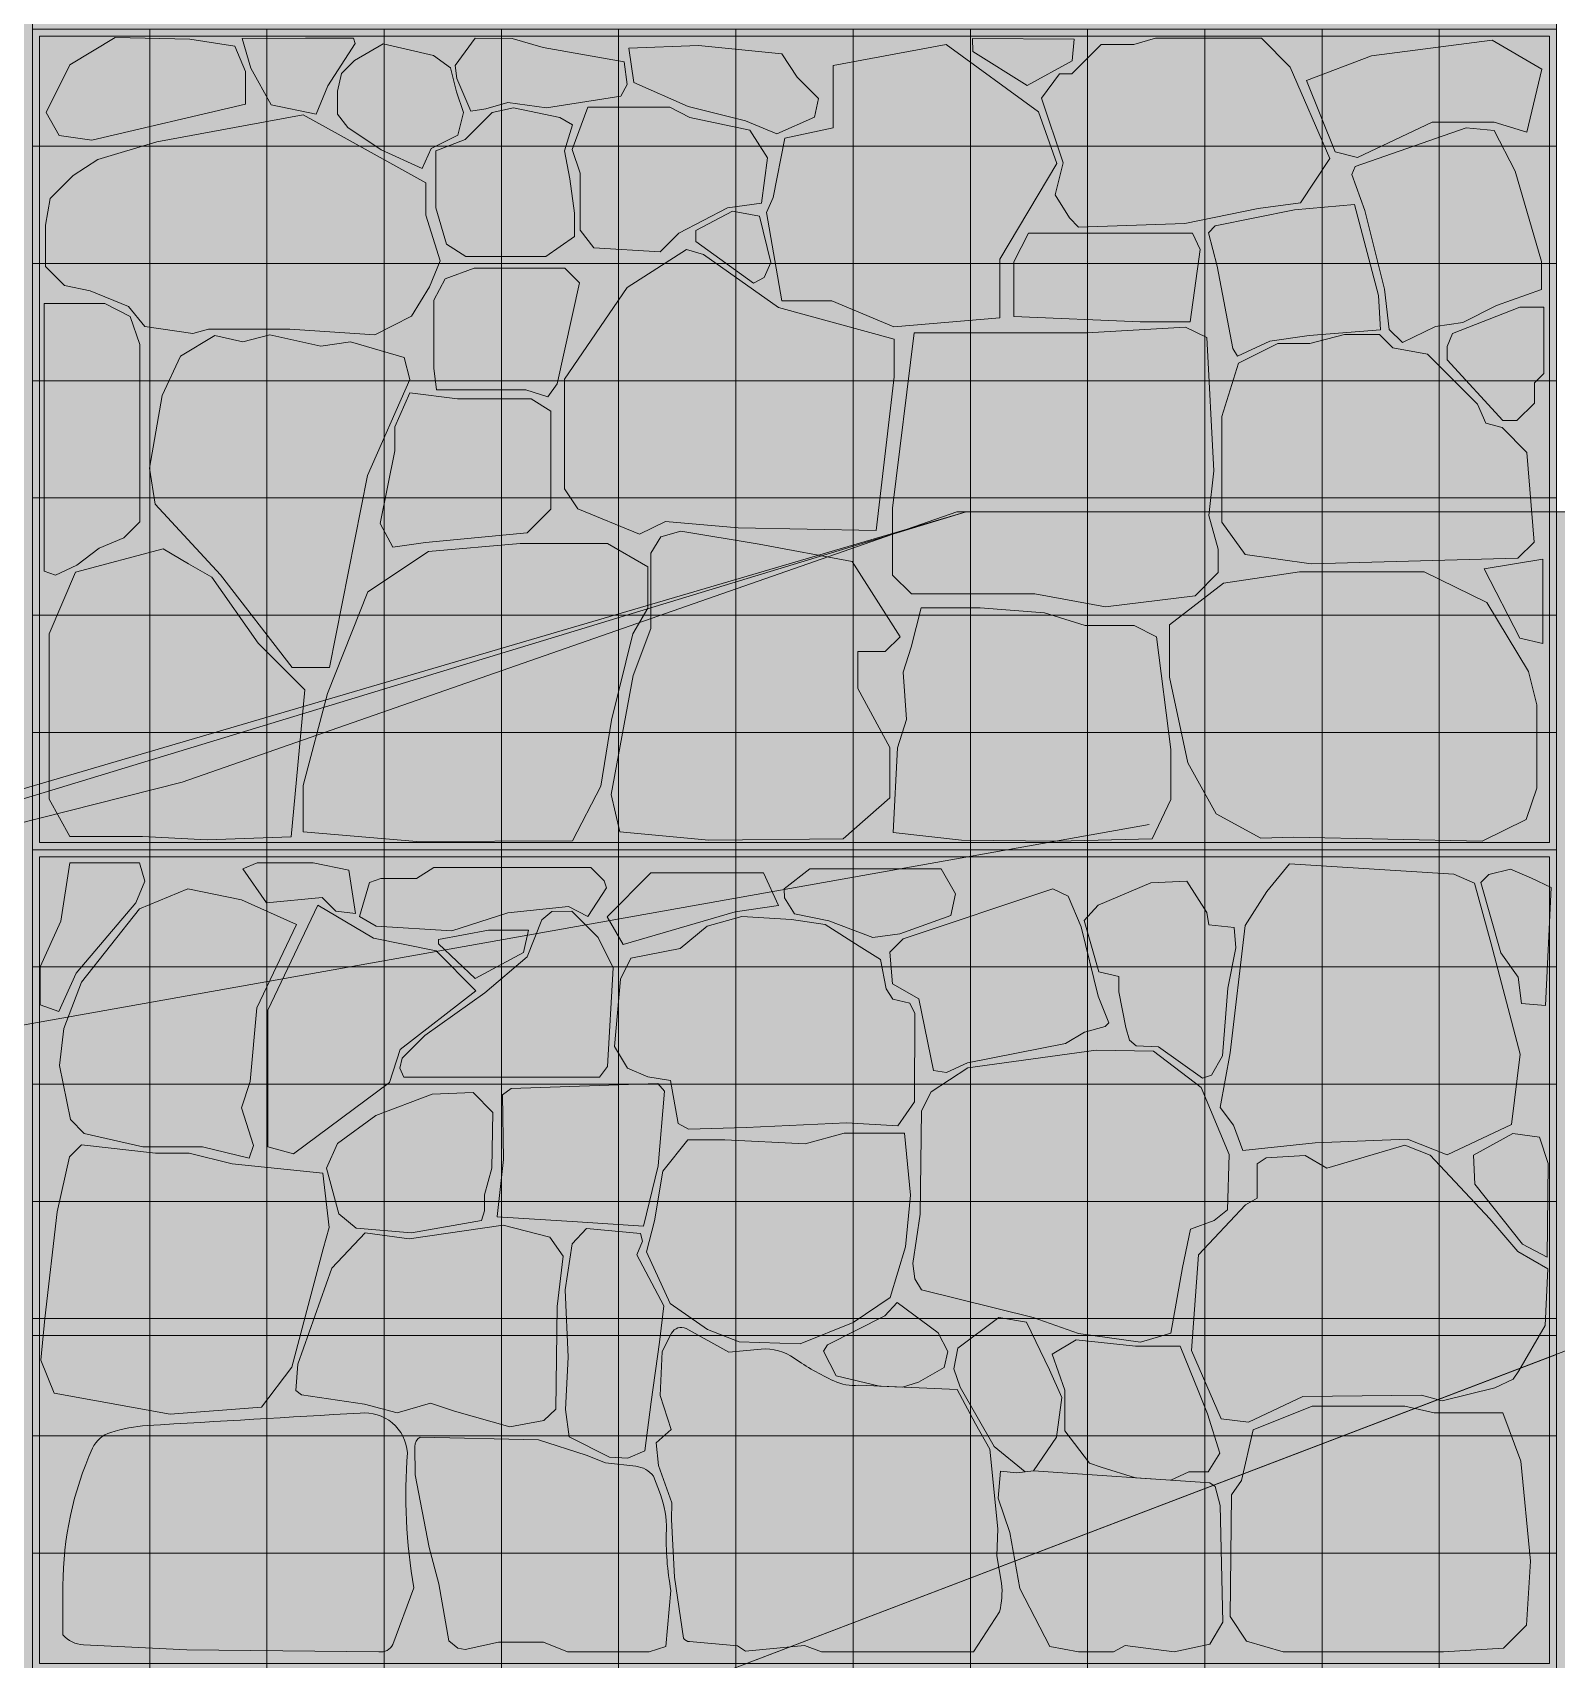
# Model space of a CAD drawing. Header units: centimetres. Extents: x -4381 to 5639, y -3920 to 4826.
# Drawn here: x 5.941 to 6.791, y 25.002 to 25.909 of the extents above; entities that cross this region are included whole.
import ezdxf
from ezdxf.xclip import XClip

# ---------------------------------------------------------------- set-up
doc = ezdxf.new("R2010")
doc.units = ezdxf.units.CM
doc.header["$MEASUREMENT"] = 0
doc.header["$XCLIPFRAME"] = 0
doc.linetypes.add('Traits', pattern=[0.217778, 0.15, -0.067778])
for name, color, linetype, lineweight in [('0- SITE_Pen_No__1', 7, 'Continuous', 5), ('00- NIVEAUX_Pen_No__20', 1, 'Continuous', 5), ('0_Pen_No__1', 7, 'Continuous', 5), ('0_Pen_No__2', 8, 'Continuous', 5), ('Mur de clôture_Pen_No__1', 7, 'Continuous', 5), ('net_Pen_No__1', 7, 'Continuous', 5)]:
    doc.layers.add(name, color=color, linetype=linetype, lineweight=lineweight)
for name, color, linetype, lineweight, true_color in [('0- SITE_Pen_No__180', 7, 'Continuous', 5, 0xe2e3c6), ('0_Pen_No__254', 7, 'Continuous', 13, 0xe8e8e8), ('cad-block.com_Pen_No__62', 7, 'Continuous', 5, 0xaaaaaa)]:
    doc.layers.add(name, color=color, linetype=linetype, lineweight=lineweight, true_color=true_color)
doc.layers.add('Drawing & Figure', color=7, linetype='Continuous')
doc.layers.add('Mur de clôture', color=7, linetype='Continuous')

# ---------------------------------------------------------------- blocks, each defined once
blk = doc.blocks.new('Drawing_8_8', base_point=(-322.57542, 32.20361))
at = {"layer": '0- SITE_Pen_No__180', "linetype": 'Continuous', "lineweight": 0, "ltscale": 10, "true_color": 0x383831}
blk.add_hatch(color=250, dxfattribs=at).paths.add_polyline_path([(5.22337, 25.26018), (5.09104, 25.21059), (5.09104, 23.6254), (12.31205, 23.6254), (12.31205, 28.67652), (12.25976, 28.64196), (11.96683, 28.48139), (11.39304, 28.14196), (11.31169, 28.09094), (11.23966, 28.04557), (10.60436, 27.64196), (10.56892, 27.61815), (9.87945, 27.14196), (9.84099, 27.11764), (9.75192, 27.06215), (9.27642, 26.76104), (9.08477, 26.64196), (8.46004, 26.21171), (8.36208, 26.14196), (7.84751, 25.7033), (7.77959, 25.64196), (7.34699, 25.64196), (7.23825, 25.64196), (6.96378, 25.64196), (6.68444, 25.64196), (6.67204, 25.64196), (6.6669, 25.64196), (6.66356, 25.64196), (6.58534, 25.64196), (6.56804, 25.64196), (6.555, 25.64196), (6.54522, 25.64196), (6.4809, 25.64196), (6.4669, 25.64196), (6.45658, 25.64196), (6.02453, 25.49112), (5.8971, 25.45906), (5.77821, 25.42799), (5.66745, 25.39786), (5.56446, 25.36864), (5.46889, 25.34029), (5.38039, 25.31279)])
at = {"layer": '0_Pen_No__1', "linetype": 'Continuous', "lineweight": 0, "ltscale": 10, "true_color": 0x000000}
blk.add_hatch(color=18, dxfattribs=at).paths.add_polyline_path([(1, 23.6254), (50.7464, 23.6254), (50.7464, 40.79499), (49.06665, 40.52338), (48.34513, 40.22988), (47.18822, 39.70474), (47.18822, 32.20924), (46.88259, 31.90361), (46.88259, 33.47682), (45.81894, 32.8561), (44.15813, 32.64196), (43.69637, 32.45197), (43.46653, 32.44208), (43.11582, 32.44196), (41.59699, 32.22515), (41.16927, 32.14196), (33.81205, 32.14196), (33.81205, 28.60361), (18.91205, 28.60361), (18.91205, 30.30361), (13.41205, 30.30361), (13.41205, 27.40361), (13.11205, 27.10361), (13.11205, 30.90018), (12.61205, 30.90018), (12.61205, 28.58516), (12.61205, 27.40361), (12.31205, 27.10361), (12.31205, 28.49477), (12.31205, 28.58516), (12.31205, 28.67652), (12.25976, 28.64196), (11.96896, 28.48256), (11.39304, 28.14196), (10.60514, 27.64246), (9.87945, 27.14196), (9.08477, 26.64196), (8.3601, 26.14215), (7.77722, 25.64196), (6.46174, 25.64196), (5.39104, 25.3161), (5.08698, 25.23928), (1, 25.24477)])
at = {"layer": '0_Pen_No__1', "linetype": 'Continuous', "lineweight": 0, "ltscale": 10, "true_color": 0xffffff}
blk.add_hatch(color=7, dxfattribs=at).paths.add_polyline_path([(6.79104, 28.80361), (5.94104, 28.80361), (5.94104, 25.18252), (6.79104, 25.18252)])
at = {"layer": '0_Pen_No__2', "linetype": 'Continuous', "ltscale": 10}
blk.add_hatch(color=256, dxfattribs=at).paths.add_polyline_path([(5.09104, 24.5235), (6.79104, 25.17206), (6.79104, 25.64196), (6.46174, 25.64196), (5.09104, 25.23928), (5.09104, 25.05865), (5.09104, 24.63889)])
at = {"layer": '0_Pen_No__254', "linetype": 'Continuous', "ltscale": 10}
for points in [[(6.05987, 25.86931), (6.05987, 25.8875), (6.0539, 25.90168), (6.02883, 25.90551), (5.98719, 25.90642), (5.96193, 25.89126), (5.94857, 25.86469), (5.95581, 25.85179), (5.9742, 25.84924)], [(6.07409, 25.86885), (6.0992, 25.8638), (6.10583, 25.87958), (6.12104, 25.90305), (6.12013, 25.90616), (6.09332, 25.90603), (6.05804, 25.90591), (6.06284, 25.88928)], [(6.17777, 25.88354), (6.18548, 25.8654), (6.19391, 25.86667), (6.20609, 25.87024), (6.22764, 25.86731), (6.26915, 25.87384), (6.27276, 25.88022), (6.27102, 25.89287), (6.22594, 25.90097), (6.20865, 25.906), (6.18794, 25.90615), (6.17674, 25.89094)], [(6.4654, 25.90582), (6.46554, 25.89859), (6.49587, 25.87966), (6.52097, 25.89352), (6.52202, 25.90557)], [(6.52453, 25.80078), (6.58378, 25.8028), (6.62473, 25.81101), (6.64834, 25.81428), (6.66465, 25.83906), (6.64258, 25.88996), (6.62648, 25.90606), (6.56738, 25.90606), (6.55539, 25.90251), (6.537, 25.90251), (6.52078, 25.88629), (6.51382, 25.88629), (6.50385, 25.87263), (6.51588, 25.83662), (6.51146, 25.81878), (6.51936, 25.80595)], [(6.68005, 25.83963), (6.7217, 25.85919), (6.7563, 25.85919), (6.77451, 25.85376), (6.78295, 25.88872), (6.7551, 25.905), (6.68786, 25.89622), (6.65157, 25.88256), (6.66759, 25.84268)], [(6.13655, 25.90286), (6.12055, 25.89361), (6.11338, 25.88644), (6.11118, 25.87651), (6.11118, 25.86379), (6.11686, 25.8563), (6.13552, 25.84384), (6.15836, 25.83341), (6.16335, 25.84461), (6.17821, 25.85193), (6.18144, 25.86462), (6.17749, 25.87621), (6.17419, 25.8896), (6.16473, 25.8964)], [(6.27357, 25.90051), (6.2765, 25.8814), (6.30676, 25.86796), (6.33869, 25.86), (6.3561, 25.85273), (6.37722, 25.86204), (6.37942, 25.87249), (6.36753, 25.88439), (6.359, 25.89734), (6.31258, 25.90199)], [(6.35889, 25.75959), (6.38678, 25.75959), (6.42149, 25.74512), (6.48058, 25.7502), (6.48058, 25.78285), (6.51237, 25.83618), (6.50222, 25.86496), (6.45067, 25.90256), (6.38753, 25.89082), (6.38758, 25.85601), (6.36065, 25.85034), (6.35412, 25.81732), (6.35039, 25.80878)], [(5.94821, 25.80181), (5.94821, 25.77879), (5.95893, 25.76807), (5.97321, 25.76511), (5.9946, 25.75644), (6.00364, 25.74523), (6.03045, 25.7413), (6.03928, 25.7439), (6.0845, 25.7439), (6.13199, 25.7406), (6.15237, 25.7511), (6.16237, 25.76745), (6.16846, 25.78191), (6.16037, 25.80735), (6.16037, 25.82539), (6.0919, 25.86343), (6.01046, 25.84829), (5.97737, 25.83835), (5.96373, 25.82955), (5.95082, 25.81664)], [(6.16599, 25.84327), (6.16599, 25.81152), (6.17196, 25.79112), (6.18281, 25.78441), (6.2274, 25.78441), (6.24339, 25.79558), (6.24339, 25.80849), (6.24075, 25.82773), (6.23777, 25.84333), (6.24221, 25.85769), (6.23507, 25.86185), (6.20929, 25.86733), (6.19739, 25.86473), (6.18231, 25.84964)], [(6.24196, 25.84408), (6.24654, 25.83081), (6.24654, 25.79908), (6.25403, 25.78911), (6.2912, 25.78696), (6.30153, 25.79729), (6.32868, 25.81145), (6.3477, 25.81399), (6.35099, 25.83945), (6.34112, 25.85471), (6.30758, 25.86182), (6.29658, 25.86765), (6.25078, 25.86765)], [(6.69781, 25.74354), (6.70525, 25.73645), (6.7235, 25.74528), (6.73885, 25.74759), (6.75754, 25.75695), (6.78273, 25.7659), (6.78273, 25.78148), (6.76794, 25.83193), (6.75634, 25.85453), (6.74059, 25.85608), (6.67881, 25.8345), (6.67686, 25.83007), (6.68411, 25.80992), (6.69519, 25.76619)], [(6.31102, 25.79261), (6.34314, 25.76939), (6.34908, 25.77255), (6.35288, 25.78097), (6.34658, 25.80674), (6.33137, 25.8097), (6.31102, 25.79892)], [(6.61051, 25.73297), (6.61311, 25.72876), (6.63118, 25.73714), (6.65302, 25.74025), (6.69288, 25.74338), (6.69177, 25.76265), (6.67832, 25.81326), (6.64494, 25.81031), (6.6007, 25.8014), (6.59689, 25.79759), (6.60172, 25.77888)], [(6.48833, 25.75093), (6.55875, 25.74795), (6.58674, 25.74795), (6.59222, 25.78815), (6.58801, 25.79739), (6.49662, 25.79739), (6.48833, 25.78144)], [(6.33459, 25.63293), (6.41154, 25.63145), (6.42163, 25.71714), (6.42163, 25.73818), (6.3571, 25.75596), (6.31528, 25.78547), (6.30571, 25.78826), (6.27272, 25.76706), (6.23767, 25.71589), (6.23767, 25.65468), (6.24511, 25.64363), (6.27958, 25.6294), (6.29405, 25.63662)], [(6.1664, 25.70993), (6.21625, 25.70993), (6.22855, 25.70598), (6.23357, 25.71336), (6.24611, 25.76968), (6.23801, 25.77778), (6.18742, 25.77778), (6.17121, 25.77186), (6.16486, 25.76003), (6.16486, 25.72201)], [(5.94749, 25.60893), (5.9538, 25.60663), (5.96572, 25.61212), (5.97829, 25.62167), (5.99201, 25.62751), (6.00088, 25.63638), (6.00088, 25.73533), (5.99556, 25.75087), (5.98135, 25.75803), (5.94749, 25.75803)], [(6.73006, 25.72677), (6.76117, 25.69287), (6.76899, 25.69287), (6.77873, 25.70261), (6.77873, 25.71379), (6.78394, 25.71899), (6.78394, 25.75611), (6.77068, 25.75611), (6.73298, 25.74144), (6.73006, 25.73415)], [(6.42072, 25.60656), (6.43125, 25.59622), (6.50006, 25.59622), (6.53955, 25.58896), (6.58953, 25.59516), (6.6024, 25.60803), (6.6024, 25.62112), (6.59714, 25.63992), (6.59989, 25.66484), (6.596, 25.73921), (6.58415, 25.74501), (6.52917, 25.74175), (6.43286, 25.74175), (6.42072, 25.64393)], [(6.00947, 25.64624), (6.0458, 25.60671), (6.08589, 25.55505), (6.10676, 25.55505), (6.1279, 25.6622), (6.15148, 25.71569), (6.1484, 25.72809), (6.1184, 25.73683), (6.10178, 25.73435), (6.07335, 25.74065), (6.05834, 25.73672), (6.04266, 25.74035), (6.02352, 25.7287), (6.01342, 25.7069), (6.00631, 25.66627)], [(6.65422, 25.61292), (6.76955, 25.61606), (6.77857, 25.62508), (6.77448, 25.67511), (6.76068, 25.68891), (6.75166, 25.69141), (6.74696, 25.70204), (6.71906, 25.72993), (6.6997, 25.73343), (6.69235, 25.74078), (6.67283, 25.74078), (6.6535, 25.73581), (6.63564, 25.73581), (6.61364, 25.72479), (6.60431, 25.69508), (6.60431, 25.63625), (6.6175, 25.61822)], [(6.14196, 25.6223), (6.1602, 25.62474), (6.21694, 25.63024), (6.23012, 25.64342), (6.23012, 25.69808), (6.2192, 25.70487), (6.1781, 25.70487), (6.15146, 25.7083), (6.14307, 25.68926), (6.14307, 25.67599), (6.13494, 25.6355)], [(6.09201, 25.46344), (6.15545, 25.45805), (6.24225, 25.4584), (6.258, 25.48889), (6.26388, 25.52572), (6.27593, 25.57385), (6.28422, 25.58827), (6.28422, 25.61132), (6.26168, 25.6243), (6.21295, 25.6243), (6.16192, 25.61972), (6.12798, 25.59735), (6.10552, 25.54069), (6.09201, 25.48924)], [(6.26377, 25.48425), (6.26856, 25.46338), (6.31831, 25.45888), (6.3931, 25.45962), (6.41913, 25.48241), (6.41913, 25.51047), (6.40139, 25.54332), (6.40139, 25.56401), (6.41664, 25.56401), (6.4249, 25.57227), (6.39827, 25.61428), (6.34641, 25.62396), (6.30264, 25.63116), (6.29148, 25.62804), (6.28599, 25.61897), (6.28599, 25.57692), (6.27598, 25.5507)], [(5.95035, 25.57387), (5.95035, 25.4816), (5.96184, 25.46085), (6.00231, 25.46085), (6.03847, 25.45898), (6.08523, 25.46076), (6.093, 25.54261), (6.0669, 25.56871), (6.04097, 25.6055), (6.0139, 25.62133), (5.96509, 25.60832)], [(6.75067, 25.61007), (6.7707, 25.57149), (6.7834, 25.56852), (6.7834, 25.61547)], [(6.74964, 25.45831), (6.77414, 25.47031), (6.78016, 25.48786), (6.78016, 25.53427), (6.77545, 25.55293), (6.7522, 25.59137), (6.71716, 25.60846), (6.64779, 25.60846), (6.60533, 25.60211), (6.57515, 25.57886), (6.57515, 25.54982), (6.58539, 25.50195), (6.60119, 25.47348), (6.62617, 25.46001), (6.64441, 25.46041)], [(6.4211, 25.46314), (6.45914, 25.45884), (6.51273, 25.45822), (6.56562, 25.4596), (6.57595, 25.48158), (6.57595, 25.50933), (6.56804, 25.5723), (6.5555, 25.57855), (6.52816, 25.57855), (6.5054, 25.58568), (6.46964, 25.58834), (6.43661, 25.58834), (6.4311, 25.56649), (6.42673, 25.55248), (6.42849, 25.52605), (6.42358, 25.51039)], [(5.95562, 25.36331), (5.96544, 25.38456), (5.99858, 25.42394), (6.00375, 25.43592), (6.00061, 25.44623), (5.96186, 25.44623), (5.95685, 25.41369), (5.94525, 25.38811), (5.94525, 25.36691)], [(6.07161, 25.42381), (6.1026, 25.42685), (6.11027, 25.41918), (6.12113, 25.41784), (6.11753, 25.44213), (6.09766, 25.44623), (6.06627, 25.44623), (6.05831, 25.4428)], [(6.12903, 25.4353), (6.12336, 25.4162), (6.13271, 25.41085), (6.17497, 25.40819), (6.20623, 25.41839), (6.23992, 25.42181), (6.25085, 25.41617), (6.26115, 25.43223), (6.25994, 25.43614), (6.25241, 25.44367), (6.16487, 25.44367), (6.15515, 25.43749), (6.13538, 25.43749)], [(6.4532, 25.41679), (6.4559, 25.42887), (6.44779, 25.44278), (6.37461, 25.44278), (6.3603, 25.43175), (6.36051, 25.4266), (6.36596, 25.41765), (6.38518, 25.41377), (6.40976, 25.40458), (6.42477, 25.40662)], [(6.61612, 25.28568), (6.65643, 25.28995), (6.70801, 25.29211), (6.73012, 25.28329), (6.76605, 25.30021), (6.77085, 25.33952), (6.75459, 25.40101), (6.7453, 25.4349), (6.73381, 25.43987), (6.64216, 25.44563), (6.62957, 25.43027), (6.61733, 25.4113), (6.60897, 25.34016), (6.60355, 25.30971), (6.61098, 25.29984)], [(6.78488, 25.36668), (6.78811, 25.43235), (6.77704, 25.43754), (6.76536, 25.44256), (6.75335, 25.43962), (6.74892, 25.4352), (6.75996, 25.39608), (6.7696, 25.3824), (6.77158, 25.36767)], [(6.27052, 25.40063), (6.33291, 25.41887), (6.35712, 25.42235), (6.34877, 25.4406), (6.28582, 25.4406), (6.2616, 25.4161)], [(6.55296, 25.34722), (6.55665, 25.34412), (6.56914, 25.34348), (6.59354, 25.32611), (6.59868, 25.32784), (6.60482, 25.33855), (6.60776, 25.37624), (6.61223, 25.39887), (6.61119, 25.4101), (6.59709, 25.41159), (6.59602, 25.41844), (6.58484, 25.43599), (6.56488, 25.43499), (6.53547, 25.4225), (6.52764, 25.41401), (6.53572, 25.38536), (6.54703, 25.38278), (6.54703, 25.37421), (6.55091, 25.35427)], [(6.06189, 25.28147), (6.06431, 25.2886), (6.05764, 25.3096), (6.06247, 25.32431), (6.06606, 25.36525), (6.08824, 25.4117), (6.05752, 25.42557), (6.02765, 25.43166), (6.00072, 25.42053), (5.96832, 25.37955), (5.95851, 25.35379), (5.95603, 25.33309), (5.96224, 25.30297), (5.96992, 25.2953), (6.00252, 25.28781), (6.03591, 25.28781)], [(6.44361, 25.33031), (6.45073, 25.32932), (6.46249, 25.3346), (6.5172, 25.34542), (6.52782, 25.35175), (6.53926, 25.35492), (6.54135, 25.35693), (6.53539, 25.37183), (6.52588, 25.41054), (6.51867, 25.42757), (6.51016, 25.4316), (6.42664, 25.40389), (6.41918, 25.39642), (6.42075, 25.37877), (6.43541, 25.37037)], [(6.10023, 25.42256), (6.07234, 25.36409), (6.07234, 25.28781), (6.08658, 25.28392), (6.14011, 25.32361), (6.1461, 25.3421), (6.18833, 25.37487), (6.16612, 25.39708), (6.13119, 25.4042)], [(6.23069, 25.41912), (6.22502, 25.41433), (6.21688, 25.39382), (6.19324, 25.37375), (6.1598, 25.34981), (6.14725, 25.33726), (6.14597, 25.33175), (6.14821, 25.32671), (6.25723, 25.32671), (6.2618, 25.33251), (6.26493, 25.3877), (6.25659, 25.40454), (6.24182, 25.41931)], [(6.29694, 25.32487), (6.30107, 25.30078), (6.30686, 25.29771), (6.33912, 25.29867), (6.39512, 25.30124), (6.42369, 25.29943), (6.43299, 25.31298), (6.43311, 25.36222), (6.43039, 25.3679), (6.42081, 25.37024), (6.41716, 25.37599), (6.41408, 25.39228), (6.4022, 25.3998), (6.38319, 25.41182), (6.36429, 25.41454), (6.3367, 25.41616), (6.31733, 25.4108), (6.30219, 25.39833), (6.27479, 25.3931), (6.26908, 25.38129), (6.26571, 25.34369), (6.27283, 25.33162), (6.28425, 25.32676)], [(6.16755, 25.40098), (6.18793, 25.38167), (6.2149, 25.39609), (6.21767, 25.40869), (6.1953, 25.40869), (6.16755, 25.40344)], [(6.43687, 25.20804), (6.49925, 25.19261), (6.52451, 25.18365), (6.55908, 25.17894), (6.57595, 25.18394), (6.58254, 25.22043), (6.58692, 25.24181), (6.60017, 25.24666), (6.60747, 25.25259), (6.60853, 25.28347), (6.59286, 25.32086), (6.56635, 25.34113), (6.53422, 25.34168), (6.46273, 25.33177), (6.44223, 25.31838), (6.43683, 25.30791), (6.43604, 25.25022), (6.43212, 25.22266), (6.43311, 25.21425)], [(6.12149, 25.24246), (6.15249, 25.23985), (6.19153, 25.24674), (6.19317, 25.25208), (6.1932, 25.26107), (6.19723, 25.27581), (6.19787, 25.30694), (6.18672, 25.3181), (6.16403, 25.31725), (6.13249, 25.30536), (6.11121, 25.2896), (6.10495, 25.27588), (6.11186, 25.25047)], [(6.20021, 25.24892), (6.24493, 25.24588), (6.2819, 25.24346), (6.29008, 25.27721), (6.29352, 25.31886), (6.28972, 25.32318), (6.20797, 25.3204), (6.20318, 25.31686), (6.20369, 25.28076)], [(5.95315, 25.1505), (6.01776, 25.13873), (6.0688, 25.1427), (6.08575, 25.16489), (6.10323, 25.23086), (6.10649, 25.24289), (6.10302, 25.27319), (6.05233, 25.27838), (6.02842, 25.28418), (6.00962, 25.28418), (5.96836, 25.28887), (5.96171, 25.28222), (5.95479, 25.25158), (5.94781, 25.19197), (5.94571, 25.16884)], [(6.28348, 25.22918), (6.29672, 25.20044), (6.31753, 25.18587), (6.33512, 25.17905), (6.36916, 25.17792), (6.3988, 25.18986), (6.41943, 25.20369), (6.42797, 25.23194), (6.43067, 25.26078), (6.42744, 25.29535), (6.39372, 25.29535), (6.37202, 25.28949), (6.32709, 25.29163), (6.30646, 25.29163), (6.29256, 25.27422), (6.288, 25.24651)], [(6.604, 25.13617), (6.61926, 25.13419), (6.64964, 25.14856), (6.71577, 25.14937), (6.7272, 25.14616), (6.75672, 25.1533), (6.76681, 25.15819), (6.76999, 25.16289), (6.78476, 25.18818), (6.78627, 25.21972), (6.76956, 25.22947), (6.75392, 25.24759), (6.72057, 25.28315), (6.70643, 25.28874), (6.6629, 25.27592), (6.65095, 25.28294), (6.62908, 25.28173), (6.62416, 25.27826), (6.62416, 25.25921), (6.61766, 25.25553), (6.59135, 25.22748), (6.58747, 25.17429)], [(6.7447, 25.2832), (6.74555, 25.26699), (6.77209, 25.23353), (6.78588, 25.22622), (6.78649, 25.27848), (6.78166, 25.29324), (6.76671, 25.29518)], [(6.08783, 25.15191), (6.09105, 25.14946), (6.12626, 25.14423), (6.1444, 25.1395), (6.16301, 25.14477), (6.17638, 25.14043), (6.20725, 25.13155), (6.22627, 25.13525), (6.23296, 25.14156), (6.23358, 25.19875), (6.23699, 25.22682), (6.22959, 25.2375), (6.20348, 25.24403), (6.15113, 25.23646), (6.12651, 25.23977), (6.10794, 25.22008), (6.08896, 25.16654)], [(6.26291, 25.11474), (6.27313, 25.11417), (6.28262, 25.11833), (6.28601, 25.14551), (6.29073, 25.17883), (6.29311, 25.19908), (6.27817, 25.22764), (6.28117, 25.23523), (6.28018, 25.23949), (6.25007, 25.24216), (6.24198, 25.23361), (6.23819, 25.20813), (6.23979, 25.17047), (6.23836, 25.14126), (6.24037, 25.12611)], [(6.38937, 25.16003), (6.41341, 25.15434), (6.42628, 25.15379), (6.43529, 25.15656), (6.4495, 25.16474), (6.45157, 25.17358), (6.44617, 25.18408), (6.42329, 25.20098), (6.41634, 25.19347), (6.38438, 25.17741), (6.38226, 25.17393)], [(6.45496, 25.16397), (6.45852, 25.15371), (6.47746, 25.1206), (6.49473, 25.10654), (6.49942, 25.10708), (6.51226, 25.12591), (6.5152, 25.14801), (6.50836, 25.16334), (6.49541, 25.19003), (6.48008, 25.19264), (6.45709, 25.17557)], [(6.33874, 25.00662), (6.37154, 25.0097), (6.38114, 25.00612), (6.46594, 25.00612), (6.48046, 25.02845, 0.078557), (6.48159, 25.04443), (6.47881, 25.05979), (6.47947, 25.07469), (6.47494, 25.11917), (6.46695, 25.13326), (6.45668, 25.15249), (6.40177, 25.15484, -0.129508), (6.38801, 25.15722, -0.047136), (6.36594, 25.16994, 0.178869), (6.3474, 25.17494), (6.32944, 25.1733), (6.30554, 25.1865, 0.402294), (6.29752, 25.18383), (6.29217, 25.17367), (6.29114, 25.14906), (6.29718, 25.13018), (6.28892, 25.12273), (6.29021, 25.11001), (6.29765, 25.08927), (6.29735, 25.07992), (6.29915, 25.0478), (6.30414, 25.01385, 0.271244), (6.30752, 25.01187), (6.33419, 25.00945)], [(6.537, 25.10916), (6.55617, 25.10323), (6.57599, 25.10189), (6.58607, 25.10653), (6.59675, 25.10653), (6.60327, 25.11689), (6.59646, 25.13888), (6.59157, 25.15091), (6.58114, 25.17655), (6.5563, 25.17655), (6.52317, 25.18019), (6.50983, 25.17209), (6.51674, 25.1521), (6.51674, 25.12949), (6.53056, 25.1114)], [(6.63868, 25.00612), (6.67853, 25.00612), (6.72801, 25.00612), (6.76152, 25.00828), (6.77426, 25.02102), (6.77655, 25.05676), (6.77121, 25.11258), (6.7611, 25.13942), (6.72276, 25.13942), (6.7064, 25.1432), (6.65483, 25.1432), (6.62187, 25.13006), (6.61527, 25.10165), (6.6097, 25.09364), (6.60908, 25.02586), (6.61814, 25.01213)], [(5.95802, 25.01558, 0.202929), (5.96938, 25.01012), (6.02716, 25.00736), (6.13416, 25.00612, 0.315943), (6.14204, 25.01033), (6.15368, 25.04185, -0.062601), (6.15014, 25.11722, 0.423499), (6.12377, 25.1393), (6.00504, 25.13234, 0.056058), (5.98462, 25.12857, 0.216368), (5.97451, 25.11969, 0.106349), (5.95802, 25.04307)], [(6.17318, 25.01222), (6.17824, 25.00812), (6.1823, 25.0075), (6.20095, 25.01158), (6.22597, 25.01158), (6.2395, 25.00612), (6.28492, 25.00612), (6.29422, 25.00922), (6.29715, 25.04028, -0.055011), (6.29456, 25.07409, 0.099308), (6.29127, 25.09386), (6.2874, 25.10407, 0.204724), (6.27753, 25.10965), (6.26056, 25.11153), (6.24987, 25.1158), (6.22334, 25.12431), (6.15723, 25.12593, 0.262334), (6.15434, 25.12068), (6.1545, 25.10492), (6.16228, 25.06433), (6.1677, 25.04417)], [(6.50851, 25.00917), (6.52449, 25.00612), (6.54403, 25.00612), (6.5505, 25.0097), (6.5778, 25.00612), (6.59775, 25.01039), (6.60502, 25.02263), (6.60341, 25.08785), (6.60069, 25.09829), (6.59778, 25.10041), (6.49942, 25.10708), (6.49003, 25.106), (6.48098, 25.10686), (6.47955, 25.09188), (6.48616, 25.07278), (6.49175, 25.04142)]]:
    blk.add_hatch(color=256, dxfattribs=at).paths.add_polyline_path(points)
at = {"layer": 'Mur de clôture', "linetype": 'Continuous', "lineweight": 0, "ltscale": 10, "true_color": 0x000000}
for points in [[(6.79104, 28.80361), (5.94104, 28.80361), (5.94104, 24.76742), (6.79104, 24.76742)], [(5.94104, 28.11431), (5.09104, 28.11431), (5.09104, 24.76742), (5.94104, 24.76742)]]:
    blk.add_hatch(color=18, dxfattribs=at).paths.add_polyline_path(points)
at = {"layer": '0- SITE_Pen_No__1', "linetype": 'Continuous', "ltscale": 10, "flags": 128}
blk.add_lwpolyline([(7.77959, 25.64196), (7.34699, 25.64196), (7.23825, 25.64196), (6.96378, 25.64196), (6.68444, 25.64196), (6.67204, 25.64196), (6.66689, 25.64196), (6.66356, 25.64196), (6.58534, 25.64196), (6.56804, 25.64196), (6.555, 25.64196), (6.54522, 25.64196), (6.4809, 25.64196), (6.4669, 25.64196), (6.45658, 25.64196), (6.02453, 25.49112), (5.8971, 25.45906), (5.77821, 25.42799), (5.66745, 25.39786), (5.56446, 25.36864), (5.46889, 25.34029), (5.38039, 25.31279), (5.22336, 25.26018), (5.09104, 25.21059)], dxfattribs=at)
at = {"layer": '00- NIVEAUX_Pen_No__20', "linetype": 'Traits', "ltscale": 10, "flags": 128}
blk.add_lwpolyline([(5.08698, 25.20474), (9.75028, 26.03463), (16.46405, 28.02797), (33.81205, 32.14196), (41.39165, 34.14196), (47.18822, 36.70474)], dxfattribs=at)
at = {"layer": '0_Pen_No__1', "linetype": 'Continuous', "ltscale": 10}
for p, q in [((5.94104, 28.80361), (5.94104, 25.18252)), ((6.79104, 25.18252), (6.79104, 28.80361)), ((5.09104, 25.23928), (6.46174, 25.64196)), ((5.39104, 25.3161), (6.46174, 25.64196)), ((6.46174, 25.64196), (7.77722, 25.64196)), ((6.46174, 25.64196), (6.79104, 25.64196)), ((6.79104, 25.64196), (6.79104, 25.17206)), ((5.94104, 25.18252), (6.79104, 25.18252)), ((6.79104, 25.17206), (5.09104, 24.5235))]:
    blk.add_line(p, q, dxfattribs=at)
at = {"layer": 'cad-block.com_Pen_No__62', "linetype": 'Continuous', "ltscale": 10, "flags": 128}
for points in [[(6.05987, 25.86931), (6.05987, 25.8875), (6.0539, 25.90168), (6.02883, 25.90551), (5.98719, 25.90642), (5.96193, 25.89126), (5.94857, 25.86469), (5.95581, 25.85179), (5.9742, 25.84924), (6.05987, 25.86931)], [(6.07409, 25.86885), (6.06284, 25.88928), (6.05804, 25.90591), (6.09332, 25.90603), (6.12013, 25.90616), (6.12104, 25.90305), (6.10583, 25.87958), (6.0992, 25.8638), (6.07409, 25.86885)], [(6.17777, 25.88354), (6.18548, 25.8654), (6.19391, 25.86667), (6.20609, 25.87024), (6.22764, 25.86731), (6.26915, 25.87384), (6.27276, 25.88022), (6.27102, 25.89287), (6.22594, 25.90097), (6.20865, 25.906), (6.18794, 25.90615), (6.17674, 25.89094), (6.17777, 25.88354)], [(6.4654, 25.90582), (6.46554, 25.89859), (6.49587, 25.87966), (6.52097, 25.89352), (6.52202, 25.90557), (6.4654, 25.90582)], [(6.52453, 25.80078), (6.51936, 25.80595), (6.51146, 25.81878), (6.51588, 25.83662), (6.50385, 25.87263), (6.51382, 25.88629), (6.52078, 25.88629), (6.537, 25.90251), (6.55539, 25.90251), (6.56738, 25.90606), (6.62648, 25.90606), (6.64258, 25.88996), (6.66465, 25.83906), (6.64834, 25.81428), (6.62473, 25.81101), (6.58378, 25.8028), (6.52453, 25.80078)], [(6.68005, 25.83963), (6.66759, 25.84268), (6.65157, 25.88256), (6.68786, 25.89622), (6.7551, 25.905), (6.78295, 25.88872), (6.77451, 25.85376), (6.7563, 25.85919), (6.7217, 25.85919), (6.68005, 25.83963)], [(6.13655, 25.90286), (6.16473, 25.8964), (6.17419, 25.8896), (6.17749, 25.87621), (6.18144, 25.86462), (6.17821, 25.85193), (6.16335, 25.84461), (6.15836, 25.83341), (6.13552, 25.84384), (6.11686, 25.8563), (6.11118, 25.86379), (6.11118, 25.87651), (6.11338, 25.88644), (6.12055, 25.89361), (6.13655, 25.90286)], [(6.27357, 25.90051), (6.2765, 25.8814), (6.30676, 25.86796), (6.33869, 25.86), (6.3561, 25.85273), (6.37722, 25.86204), (6.37942, 25.87249), (6.36753, 25.88439), (6.359, 25.89734), (6.31258, 25.90199), (6.27357, 25.90051)], [(6.35889, 25.75959), (6.38678, 25.75959), (6.42149, 25.74512), (6.48058, 25.7502), (6.48058, 25.78285), (6.51237, 25.83618), (6.50222, 25.86496), (6.45067, 25.90256), (6.38753, 25.89082), (6.38758, 25.85601), (6.36065, 25.85034), (6.35412, 25.81732), (6.35039, 25.80878), (6.35889, 25.75959)], [(6.13199, 25.7406), (6.15237, 25.7511), (6.16237, 25.76745), (6.16846, 25.78191), (6.16037, 25.80735), (6.16037, 25.82539), (6.11321, 25.85159), (6.0919, 25.86343), (6.01046, 25.84829), (5.97737, 25.83835), (5.96373, 25.82955), (5.95082, 25.81664), (5.94821, 25.80181), (5.94821, 25.77879), (5.95893, 25.76807), (5.97321, 25.76511), (5.9946, 25.75644), (6.00364, 25.74523), (6.03045, 25.7413), (6.03928, 25.7439), (6.0845, 25.7439), (6.13199, 25.7406)], [(6.16599, 25.84327), (6.16599, 25.81152), (6.17196, 25.79112), (6.18281, 25.78441), (6.2274, 25.78441), (6.24339, 25.79558), (6.24339, 25.80849), (6.24075, 25.82773), (6.23777, 25.84333), (6.24221, 25.85769), (6.23507, 25.86185), (6.20929, 25.86733), (6.19739, 25.86473), (6.18231, 25.84964), (6.16599, 25.84327)], [(6.24654, 25.79908), (6.24654, 25.81321), (6.24654, 25.83081), (6.24196, 25.84408), (6.25078, 25.86765), (6.29658, 25.86765), (6.30758, 25.86182), (6.34112, 25.85471), (6.35099, 25.83945), (6.3477, 25.81399), (6.32868, 25.81145), (6.30153, 25.79729), (6.2912, 25.78696), (6.25403, 25.78911), (6.24654, 25.79908)], [(6.69781, 25.74354), (6.69519, 25.76619), (6.68411, 25.80992), (6.67686, 25.83007), (6.67881, 25.8345), (6.74059, 25.85608), (6.75634, 25.85453), (6.76794, 25.83193), (6.78273, 25.78148), (6.78273, 25.7659), (6.75754, 25.75695), (6.73885, 25.74759), (6.7235, 25.74528), (6.70525, 25.73645), (6.69781, 25.74354)], [(6.31102, 25.79261), (6.31102, 25.79892), (6.33137, 25.8097), (6.34658, 25.80674), (6.35288, 25.78097), (6.34908, 25.77255), (6.34314, 25.76939), (6.31102, 25.79261)], [(6.61051, 25.73297), (6.60172, 25.77888), (6.59689, 25.79759), (6.6007, 25.8014), (6.64494, 25.81031), (6.67832, 25.81326), (6.69177, 25.76265), (6.69288, 25.74338), (6.65302, 25.74025), (6.63118, 25.73714), (6.61311, 25.72876), (6.61051, 25.73297)], [(6.48833, 25.75093), (6.48833, 25.78144), (6.49662, 25.79739), (6.58801, 25.79739), (6.59222, 25.78815), (6.58674, 25.74795), (6.55875, 25.74795), (6.48833, 25.75093)], [(6.33459, 25.63293), (6.29405, 25.63662), (6.27958, 25.6294), (6.24511, 25.64363), (6.23767, 25.65468), (6.23767, 25.71589), (6.27272, 25.76706), (6.30571, 25.78826), (6.31528, 25.78547), (6.3571, 25.75596), (6.42163, 25.73818), (6.42163, 25.71714), (6.41154, 25.63145), (6.33459, 25.63293)], [(6.1664, 25.70993), (6.21625, 25.70993), (6.22855, 25.70598), (6.23357, 25.71336), (6.24611, 25.76968), (6.23801, 25.77778), (6.18742, 25.77778), (6.17121, 25.77186), (6.16486, 25.76003), (6.16486, 25.72201), (6.1664, 25.70993)], [(5.94749, 25.60893), (5.94749, 25.75803), (5.97685, 25.75803), (5.98135, 25.75803), (5.99556, 25.75087), (6.00088, 25.73533), (6.00088, 25.63638), (5.99201, 25.62751), (5.97829, 25.62167), (5.96572, 25.61212), (5.9538, 25.60663), (5.94749, 25.60893)], [(6.73006, 25.72677), (6.73006, 25.73415), (6.73298, 25.74144), (6.77068, 25.75611), (6.78394, 25.75611), (6.78394, 25.73515), (6.78394, 25.71899), (6.77873, 25.71379), (6.77873, 25.70261), (6.76899, 25.69287), (6.76117, 25.69287), (6.73006, 25.72677)], [(6.42072, 25.60656), (6.42072, 25.64393), (6.43286, 25.74175), (6.45221, 25.74175), (6.52917, 25.74175), (6.58415, 25.74501), (6.596, 25.73921), (6.59989, 25.66484), (6.59714, 25.63992), (6.6024, 25.62112), (6.6024, 25.60803), (6.58953, 25.59516), (6.53955, 25.58896), (6.50006, 25.59622), (6.43125, 25.59622), (6.42072, 25.60656)], [(6.00947, 25.64624), (6.00631, 25.66627), (6.01342, 25.7069), (6.02352, 25.7287), (6.04266, 25.74035), (6.05834, 25.73672), (6.07335, 25.74065), (6.10178, 25.73435), (6.1184, 25.73683), (6.1484, 25.72809), (6.15148, 25.71569), (6.1279, 25.6622), (6.10676, 25.55505), (6.08589, 25.55505), (6.0458, 25.60671), (6.00947, 25.64624)], [(6.65422, 25.61292), (6.6175, 25.61822), (6.60431, 25.63625), (6.60431, 25.69508), (6.61364, 25.72479), (6.63564, 25.73581), (6.6535, 25.73581), (6.67283, 25.74078), (6.69235, 25.74078), (6.6997, 25.73343), (6.71906, 25.72993), (6.74696, 25.70204), (6.75166, 25.69141), (6.76068, 25.68891), (6.77448, 25.67511), (6.77857, 25.62508), (6.76955, 25.61606), (6.65422, 25.61292)], [(6.14196, 25.6223), (6.13494, 25.6355), (6.14307, 25.67599), (6.14307, 25.68926), (6.15146, 25.7083), (6.1781, 25.70487), (6.2192, 25.70487), (6.23012, 25.69808), (6.23012, 25.64342), (6.21694, 25.63024), (6.1602, 25.62474), (6.14196, 25.6223)], [(6.09201, 25.46344), (6.09201, 25.48924), (6.10552, 25.54069), (6.12798, 25.59735), (6.16192, 25.61972), (6.21295, 25.6243), (6.26168, 25.6243), (6.28422, 25.61132), (6.28422, 25.58827), (6.27593, 25.57385), (6.26388, 25.52572), (6.258, 25.48889), (6.24225, 25.4584), (6.15545, 25.45805), (6.09201, 25.46344)], [(6.26377, 25.48425), (6.26856, 25.46338), (6.31831, 25.45888), (6.3931, 25.45962), (6.41913, 25.48241), (6.41913, 25.51047), (6.40139, 25.54332), (6.40139, 25.56401), (6.41664, 25.56401), (6.4249, 25.57227), (6.39827, 25.61428), (6.34641, 25.62396), (6.30264, 25.63116), (6.29148, 25.62804), (6.28599, 25.61897), (6.28599, 25.59672), (6.28599, 25.57692), (6.27598, 25.5507), (6.26377, 25.48425)], [(5.96184, 25.46085), (6.00231, 25.46085), (6.03847, 25.45898), (6.08523, 25.46076), (6.093, 25.54261), (6.0669, 25.56871), (6.04097, 25.6055), (6.02812, 25.61301), (6.0139, 25.62133), (5.96509, 25.60832), (5.95035, 25.57387), (5.95035, 25.4816), (5.96184, 25.46085)], [(6.75067, 25.61007), (6.7707, 25.57149), (6.7834, 25.56852), (6.7834, 25.61547), (6.75067, 25.61007)], [(6.74964, 25.45831), (6.64441, 25.46041), (6.62617, 25.46001), (6.60119, 25.47348), (6.58539, 25.50195), (6.57515, 25.54982), (6.57515, 25.57886), (6.60533, 25.60211), (6.64779, 25.60846), (6.71716, 25.60846), (6.7522, 25.59137), (6.77545, 25.55293), (6.78016, 25.53427), (6.78016, 25.48786), (6.77414, 25.47031), (6.74964, 25.45831)], [(6.4211, 25.46314), (6.42358, 25.51039), (6.42849, 25.52605), (6.42673, 25.55248), (6.4311, 25.56649), (6.43661, 25.58834), (6.46964, 25.58834), (6.5054, 25.58568), (6.52816, 25.57855), (6.5555, 25.57855), (6.56804, 25.5723), (6.57595, 25.50933), (6.57595, 25.48158), (6.56562, 25.4596), (6.51273, 25.45822), (6.45914, 25.45884), (6.4211, 25.46314)], [(5.95562, 25.36331), (5.94525, 25.36691), (5.94525, 25.38811), (5.95685, 25.41369), (5.96186, 25.44623), (6.00061, 25.44623), (6.00375, 25.43592), (5.99858, 25.42394), (5.96544, 25.38456), (5.95562, 25.36331)], [(6.07161, 25.42381), (6.05831, 25.4428), (6.06627, 25.44623), (6.09766, 25.44623), (6.11753, 25.44213), (6.12113, 25.41784), (6.11027, 25.41918), (6.1026, 25.42685), (6.07161, 25.42381)], [(6.12903, 25.4353), (6.12336, 25.4162), (6.13271, 25.41085), (6.17497, 25.40819), (6.20623, 25.41839), (6.23992, 25.42181), (6.25085, 25.41617), (6.26115, 25.43223), (6.25994, 25.43614), (6.25241, 25.44367), (6.16487, 25.44367), (6.15515, 25.43749), (6.13538, 25.43749), (6.12903, 25.4353)], [(6.4532, 25.41679), (6.42477, 25.40662), (6.40976, 25.40458), (6.38518, 25.41377), (6.36596, 25.41765), (6.36051, 25.4266), (6.3603, 25.43175), (6.37461, 25.44278), (6.44779, 25.44278), (6.4559, 25.42887), (6.4532, 25.41679)], [(6.61612, 25.28568), (6.61098, 25.29984), (6.60355, 25.30971), (6.60897, 25.34016), (6.61733, 25.4113), (6.62957, 25.43027), (6.64216, 25.44563), (6.73381, 25.43987), (6.7453, 25.4349), (6.75459, 25.40101), (6.77085, 25.33952), (6.76605, 25.30021), (6.73012, 25.28329), (6.70801, 25.29211), (6.65643, 25.28995), (6.61612, 25.28568)], [(6.78488, 25.36668), (6.78811, 25.43235), (6.77704, 25.43754), (6.76536, 25.44256), (6.75335, 25.43962), (6.74892, 25.4352), (6.75996, 25.39608), (6.7696, 25.3824), (6.77158, 25.36767), (6.78488, 25.36668)], [(6.27052, 25.40063), (6.2616, 25.4161), (6.28582, 25.4406), (6.34877, 25.4406), (6.35712, 25.42235), (6.33291, 25.41887), (6.27052, 25.40063)], [(6.55296, 25.34722), (6.55091, 25.35427), (6.54703, 25.37421), (6.54703, 25.38278), (6.53572, 25.38536), (6.52764, 25.41401), (6.53547, 25.4225), (6.56488, 25.43499), (6.58484, 25.43599), (6.59602, 25.41844), (6.59709, 25.41159), (6.61119, 25.4101), (6.61223, 25.39887), (6.60776, 25.37624), (6.60482, 25.33855), (6.59868, 25.32784), (6.59354, 25.32611), (6.56914, 25.34348), (6.55665, 25.34412), (6.55296, 25.34722)], [(6.06189, 25.28147), (6.03591, 25.28781), (6.00252, 25.28781), (5.96992, 25.2953), (5.96224, 25.30297), (5.95603, 25.33309), (5.95851, 25.35379), (5.96832, 25.37955), (6.00072, 25.42053), (6.02765, 25.43166), (6.05752, 25.42557), (6.08824, 25.4117), (6.06606, 25.36525), (6.06247, 25.32431), (6.05764, 25.3096), (6.06431, 25.2886), (6.06189, 25.28147)], [(6.44361, 25.33031), (6.43541, 25.37037), (6.42075, 25.37877), (6.41918, 25.39642), (6.42664, 25.40389), (6.51016, 25.4316), (6.51867, 25.42757), (6.52588, 25.41054), (6.53539, 25.37183), (6.54135, 25.35693), (6.53926, 25.35492), (6.52782, 25.35175), (6.5172, 25.34542), (6.46249, 25.3346), (6.45073, 25.32932), (6.44361, 25.33031)], [(6.10023, 25.42256), (6.07234, 25.36409), (6.07234, 25.28781), (6.08658, 25.28392), (6.14011, 25.32361), (6.1461, 25.3421), (6.18833, 25.37487), (6.16612, 25.39708), (6.13119, 25.4042), (6.10023, 25.42256)], [(6.23069, 25.41912), (6.24182, 25.41931), (6.25659, 25.40454), (6.26493, 25.3877), (6.2618, 25.33251), (6.25723, 25.32671), (6.14821, 25.32671), (6.14597, 25.33175), (6.14725, 25.33726), (6.1598, 25.34981), (6.19324, 25.37375), (6.21688, 25.39382), (6.22502, 25.41433), (6.23069, 25.41912)], [(6.29694, 25.32487), (6.30107, 25.30078), (6.30686, 25.29771), (6.33912, 25.29867), (6.39512, 25.30124), (6.42369, 25.29943), (6.43299, 25.31298), (6.43311, 25.36222), (6.43039, 25.3679), (6.42081, 25.37024), (6.41716, 25.37599), (6.41408, 25.39228), (6.4022, 25.3998), (6.38319, 25.41182), (6.36429, 25.41454), (6.3367, 25.41616), (6.31733, 25.4108), (6.30219, 25.39833), (6.27479, 25.3931), (6.26908, 25.38129), (6.26571, 25.34369), (6.27283, 25.33162), (6.28425, 25.32676), (6.29694, 25.32487)], [(6.16755, 25.40098), (6.16755, 25.40344), (6.1953, 25.40869), (6.21767, 25.40869), (6.2149, 25.39609), (6.18793, 25.38167), (6.16755, 25.40098)], [(6.43687, 25.20804), (6.49925, 25.19261), (6.52451, 25.18365), (6.55908, 25.17894), (6.57595, 25.18394), (6.58254, 25.22043), (6.58692, 25.24181), (6.60017, 25.24666), (6.60747, 25.25259), (6.60853, 25.28347), (6.59286, 25.32086), (6.56635, 25.34113), (6.53422, 25.34168), (6.46273, 25.33177), (6.44223, 25.31838), (6.43683, 25.30791), (6.43604, 25.25022), (6.43212, 25.22266), (6.43311, 25.21425), (6.43687, 25.20804)], [(6.12149, 25.24246), (6.11186, 25.25047), (6.10495, 25.27588), (6.11121, 25.2896), (6.13249, 25.30536), (6.16403, 25.31725), (6.18672, 25.3181), (6.19787, 25.30694), (6.19723, 25.27581), (6.1932, 25.26107), (6.19317, 25.25208), (6.19153, 25.24674), (6.15249, 25.23985), (6.12149, 25.24246)], [(6.20021, 25.24892), (6.20369, 25.28076), (6.20318, 25.31686), (6.20797, 25.3204), (6.28972, 25.32318), (6.29352, 25.31886), (6.29008, 25.27721), (6.2819, 25.24346), (6.24493, 25.24588), (6.20019, 25.2488)], [(5.95315, 25.1505), (6.01776, 25.13873), (6.0688, 25.1427), (6.08575, 25.16489), (6.10323, 25.23086), (6.10649, 25.24289), (6.10302, 25.27319), (6.05233, 25.27838), (6.02842, 25.28418), (6.00962, 25.28418), (5.96836, 25.28887), (5.96171, 25.28222), (5.95479, 25.25158), (5.94781, 25.19197), (5.94571, 25.16884), (5.95315, 25.1505)], [(6.28348, 25.22918), (6.288, 25.24651), (6.29256, 25.27422), (6.30646, 25.29163), (6.32709, 25.29163), (6.37202, 25.28949), (6.39372, 25.29535), (6.42744, 25.29535), (6.43067, 25.26078), (6.42797, 25.23194), (6.41943, 25.20369), (6.3988, 25.18986), (6.36916, 25.17792), (6.33512, 25.17905), (6.31753, 25.18587), (6.29672, 25.20044), (6.28348, 25.22918)], [(6.604, 25.13617), (6.58747, 25.17429), (6.59135, 25.22748), (6.61766, 25.25553), (6.62416, 25.25921), (6.62416, 25.27826), (6.62908, 25.28173), (6.65095, 25.28294), (6.6629, 25.27592), (6.70643, 25.28874), (6.72057, 25.28315), (6.75392, 25.24759), (6.76956, 25.22947), (6.78627, 25.21972), (6.78476, 25.18818), (6.76999, 25.16289), (6.76681, 25.15819), (6.75672, 25.1533), (6.7272, 25.14616), (6.71577, 25.14937), (6.64964, 25.14856), (6.61926, 25.13419), (6.604, 25.13617)], [(6.7447, 25.2832), (6.74555, 25.26699), (6.77209, 25.23353), (6.78588, 25.22622), (6.78649, 25.27848), (6.78166, 25.29324), (6.76671, 25.29518), (6.7447, 25.2832)], [(6.08783, 25.15191), (6.08896, 25.16654), (6.10794, 25.22008), (6.12651, 25.23977), (6.15113, 25.23646), (6.20348, 25.24403), (6.22959, 25.2375), (6.23699, 25.22682), (6.23358, 25.19875), (6.23296, 25.14156), (6.22627, 25.13525), (6.20725, 25.13155), (6.17638, 25.14043), (6.16301, 25.14477), (6.1444, 25.1395), (6.12626, 25.14423), (6.09105, 25.14946), (6.08783, 25.15191)], [(6.26291, 25.11474), (6.24037, 25.12611), (6.23836, 25.14126), (6.23979, 25.17047), (6.23819, 25.20813), (6.24198, 25.23361), (6.25007, 25.24216), (6.28018, 25.23949), (6.28117, 25.23523), (6.27817, 25.22764), (6.29311, 25.19908), (6.29073, 25.17883), (6.28601, 25.14551), (6.28262, 25.11833), (6.27313, 25.11417), (6.26291, 25.11474)], [(6.38937, 25.16003), (6.38226, 25.17393), (6.38438, 25.17741), (6.41634, 25.19347), (6.42329, 25.20098), (6.44617, 25.18408), (6.45157, 25.17358), (6.4495, 25.16474), (6.43529, 25.15656), (6.42628, 25.15379), (6.41341, 25.15434), (6.38937, 25.16003)], [(6.45496, 25.16397), (6.45709, 25.17557), (6.48008, 25.19264), (6.49541, 25.19003), (6.50836, 25.16334), (6.5152, 25.14801), (6.51226, 25.12591), (6.49942, 25.10708), (6.49473, 25.10654), (6.47746, 25.1206), (6.45852, 25.15371), (6.45496, 25.16397)], [(6.537, 25.10916), (6.55617, 25.10323), (6.57599, 25.10189), (6.58607, 25.10653), (6.59675, 25.10653), (6.60327, 25.11689), (6.59646, 25.13888), (6.59157, 25.15091), (6.58114, 25.17655), (6.5563, 25.17655), (6.52317, 25.18019), (6.50983, 25.17209), (6.51674, 25.1521), (6.51674, 25.12949), (6.53056, 25.1114), (6.537, 25.10916)], [(6.63868, 25.00612), (6.61814, 25.01213), (6.60908, 25.02586), (6.6097, 25.09364), (6.61527, 25.10165), (6.62187, 25.13006), (6.65483, 25.1432), (6.7064, 25.1432), (6.72276, 25.13942), (6.7611, 25.13942), (6.77121, 25.11258), (6.77655, 25.05676), (6.77426, 25.02102), (6.76152, 25.00828), (6.72801, 25.00612), (6.67853, 25.00612), (6.63868, 25.00612)], [(6.50851, 25.00917), (6.49175, 25.04142), (6.48616, 25.07278), (6.47955, 25.09188), (6.48098, 25.10686), (6.49003, 25.106), (6.49942, 25.10708), (6.59778, 25.10041), (6.60069, 25.09829), (6.60341, 25.08785), (6.60502, 25.02263), (6.59775, 25.01039), (6.5778, 25.00612), (6.5505, 25.0097), (6.54403, 25.00612), (6.52449, 25.00612), (6.50851, 25.00917)]]:
    blk.add_lwpolyline(points, close=True, dxfattribs=at)
for points in [[(6.33874, 25.00662), (6.33419, 25.00945), (6.30752, 25.01187, -0.271244), (6.30414, 25.01385), (6.29915, 25.0478), (6.29735, 25.07992), (6.29765, 25.08927), (6.29021, 25.11001), (6.28892, 25.12273), (6.29718, 25.13018), (6.29114, 25.14906), (6.29217, 25.17367), (6.29752, 25.18383, -0.402294), (6.30554, 25.1865), (6.32944, 25.1733), (6.3474, 25.17494, -0.178869), (6.36594, 25.16994, 0.047136), (6.38801, 25.15722, 0.129508), (6.40177, 25.15484), (6.45668, 25.15249), (6.46695, 25.13326), (6.47494, 25.11917), (6.47947, 25.07469), (6.47881, 25.05979), (6.48159, 25.04443, -0.078557), (6.48046, 25.02845), (6.46594, 25.00612), (6.38114, 25.00612), (6.37154, 25.0097), (6.33874, 25.00662)], [(5.95802, 25.01558), (5.95802, 25.04307, -0.106349), (5.97451, 25.11969, -0.216368), (5.98462, 25.12857, -0.056058), (6.00504, 25.13234, -0.001113), (6.12377, 25.1393, -0.423499), (6.15014, 25.11722, 0.062601), (6.15368, 25.04185), (6.14204, 25.01033, -0.315943), (6.13416, 25.00612), (6.02716, 25.00736), (5.96938, 25.01012, -0.202929), (5.95802, 25.01558)], [(6.17318, 25.01222), (6.1677, 25.04417), (6.16228, 25.06433), (6.1545, 25.10492), (6.15434, 25.12068, -0.262334), (6.15723, 25.12593), (6.22334, 25.12431), (6.24987, 25.1158), (6.26056, 25.11153), (6.27753, 25.10965, -0.204724), (6.2874, 25.10407), (6.29127, 25.09386, -0.099308), (6.29456, 25.07409, 0.055011), (6.29715, 25.04028), (6.29422, 25.00922), (6.28492, 25.00612), (6.2395, 25.00612), (6.22597, 25.01158), (6.20095, 25.01158), (6.1823, 25.0075), (6.17824, 25.00812), (6.17318, 25.01222)]]:
    blk.add_lwpolyline(points, format="xyb", close=True, dxfattribs=at)
at = {"layer": 'Mur de clôture_Pen_No__1', "linetype": 'Continuous', "ltscale": 10}
blk.add_line((4.9298, 24.46198), (6.96216, 25.23734), dxfattribs=at)
at = {"layer": 'net_Pen_No__1', "linetype": 'Continuous', "ltscale": 10, "flags": 128}
for points in [[(5.94104, 25.9112), (5.94104, 25.45351), (6.79104, 25.45351), (6.79104, 25.9112), (5.94104, 25.9112)], [(5.94496, 25.90727), (5.94496, 25.45743), (6.78712, 25.45743), (6.78712, 25.90727), (5.94496, 25.90727)], [(5.94104, 25.45351), (5.94104, 24.99582), (6.79104, 24.99582), (6.79104, 25.45351), (5.94104, 25.45351)], [(5.94496, 25.44958), (5.94496, 24.99974), (6.78712, 24.99974), (6.78712, 25.44958), (5.94496, 25.44958)]]:
    blk.add_lwpolyline(points, close=True, dxfattribs=at)
for points in [[(6.00643, 25.9112), (6.00643, 25.45351)], [(6.07181, 25.9112), (6.07181, 25.45351)], [(6.13719, 25.9112), (6.13719, 25.45351)], [(6.20258, 25.9112), (6.20258, 25.45351)], [(6.26796, 25.9112), (6.26796, 25.45351)], [(6.33335, 25.9112), (6.33335, 25.45351)], [(6.39873, 25.9112), (6.39873, 25.45351)], [(6.46412, 25.9112), (6.46412, 25.45351)], [(6.5295, 25.9112), (6.5295, 25.45351)], [(6.59489, 25.9112), (6.59489, 25.45351)], [(6.66027, 25.9112), (6.66027, 25.45351)], [(6.72565, 25.9112), (6.72565, 25.45351)], [(5.94104, 25.84581), (6.79104, 25.84581)], [(5.94104, 25.78043), (6.79104, 25.78043)], [(5.94104, 25.71504), (6.79104, 25.71504)], [(5.94104, 25.64966), (6.79104, 25.64966)], [(5.94104, 25.58428), (6.79104, 25.58428)], [(5.94104, 25.51889), (6.79104, 25.51889)], [(6.00643, 25.45351), (6.00643, 24.99582)], [(6.07181, 25.45351), (6.07181, 24.99582)], [(6.13719, 25.45351), (6.13719, 24.99582)], [(6.20258, 25.45351), (6.20258, 24.99582)], [(6.26796, 25.45351), (6.26796, 24.99582)], [(6.33335, 25.45351), (6.33335, 24.99582)], [(6.39873, 25.45351), (6.39873, 24.99582)], [(6.46412, 25.45351), (6.46412, 24.99582)], [(6.5295, 25.45351), (6.5295, 24.99582)], [(6.59489, 25.45351), (6.59489, 24.99582)], [(6.66027, 25.45351), (6.66027, 24.99582)], [(6.72565, 25.45351), (6.72565, 24.99582)], [(5.94104, 25.38812), (6.79104, 25.38812)], [(5.94104, 25.32274), (6.79104, 25.32274)], [(5.94104, 25.25735), (6.79104, 25.25735)], [(5.94104, 25.19197), (6.79104, 25.19197)], [(5.94104, 25.12658), (6.79104, 25.12658)], [(5.94104, 25.0612), (6.79104, 25.0612)]]:
    blk.add_lwpolyline(points, dxfattribs=at)

msp = doc.modelspace()

# ---------------------------------------------------------------- block references
at = {"layer": 'Drawing & Figure', "color": 151, "linetype": 'Continuous', "lineweight": 5, "ltscale": 10, "true_color": 0x80c2ff}
ref = msp.add_blockref('Drawing_8_8', (-322.57542, 32.20361), dxfattribs=at)
XClip(ref).set_block_clipping_path([(1, 23.6253966175), (50.7463984619, 45.1170657245)])

doc.saveas('drawing.dxf')
